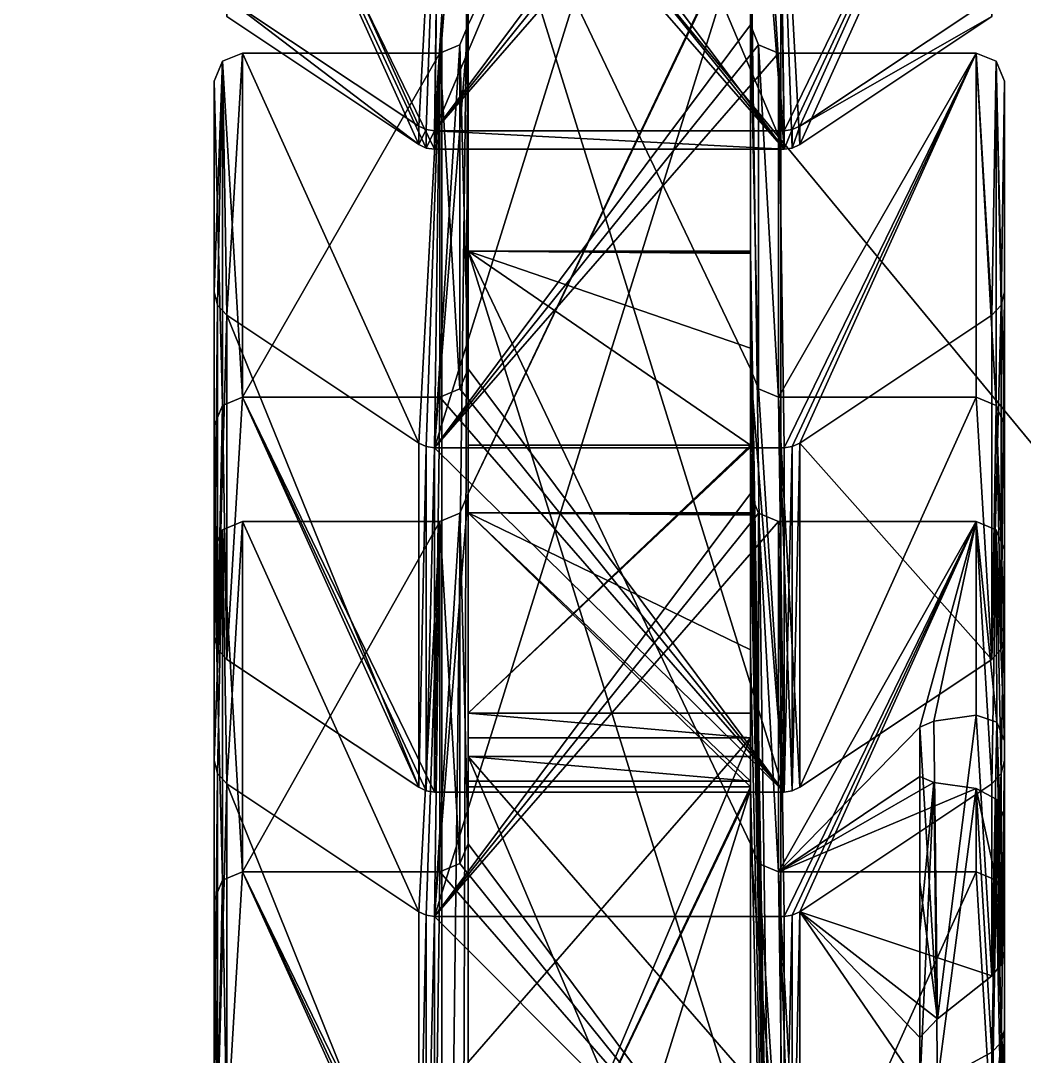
# Model space of a CAD drawing. Header units: millimetres. Extents: x -228 to 228, y -204 to 237.
# Drawn here: x 10.83 to 17.94, y 210.64 to 217.97 of the extents above; entities that cross this region are included whole.
import ezdxf

# ---------------------------------------------------------------- set-up
doc = ezdxf.new("R2010")
doc.units = ezdxf.units.MM
doc.header["$LTSCALE"] = 127.314815
for name, color, linetype in [('8041', 7, 'CONTINUOUS'), ('8063', 7, 'CONTINUOUS'), ('8064', 7, 'CONTINUOUS'), ('8065', 7, 'CONTINUOUS'), ('8066', 7, 'CONTINUOUS'), ('8067', 7, 'CONTINUOUS'), ('8068', 7, 'CONTINUOUS'), ('8069', 7, 'CONTINUOUS'), ('8070', 7, 'CONTINUOUS'), ('8071', 7, 'CONTINUOUS'), ('8072', 7, 'CONTINUOUS'), ('8073', 7, 'CONTINUOUS'), ('8074', 7, 'CONTINUOUS'), ('8075', 7, 'CONTINUOUS'), ('8076', 7, 'CONTINUOUS'), ('8077', 7, 'CONTINUOUS'), ('8078', 7, 'CONTINUOUS'), ('8079', 7, 'CONTINUOUS'), ('8080', 7, 'CONTINUOUS'), ('8081', 7, 'CONTINUOUS'), ('8082', 7, 'CONTINUOUS'), ('8087', 7, 'CONTINUOUS'), ('8094', 7, 'CONTINUOUS'), ('8095', 7, 'CONTINUOUS'), ('8096', 7, 'CONTINUOUS'), ('8097', 7, 'CONTINUOUS'), ('8099', 7, 'CONTINUOUS'), ('8106', 7, 'CONTINUOUS'), ('8107', 7, 'CONTINUOUS'), ('8124', 7, 'CONTINUOUS'), ('8125', 7, 'CONTINUOUS'), ('8126', 7, 'CONTINUOUS'), ('8127', 7, 'CONTINUOUS'), ('8128', 7, 'CONTINUOUS'), ('8129', 7, 'CONTINUOUS'), ('8130', 7, 'CONTINUOUS'), ('8133', 7, 'CONTINUOUS')]:
    doc.layers.add(name, color=color, linetype=linetype)

msp = doc.modelspace()

# ---------------------------------------------------------------- linework, layer by layer
at = {"layer": '8041', "color": 5, "linetype": 'Continuous'}
for points in [[(0, 234.7688, 262), (13.8135, 234.3004, 262), (0, 204.097, 964.5), (0, 234.7688, 262)], [(13.8135, 234.3004, 262), (13.8135, 203.6286, 964.5), (0, 204.097, 964.5), (13.8135, 234.3004, 262)], [(16.2159, 234.123, 262), (25.6981, 233.1431, 262), (16.2159, 203.4512, 964.5), (16.2159, 234.123, 262)], [(16.2159, 203.4512, 964.5), (25.6981, 233.1431, 262), (21.3685, 202.9743, 964.5), (16.2159, 203.4512, 964.5)]]:
    msp.add_3dface(points, dxfattribs=at)
at = {"layer": '8063', "color": 5, "linetype": 'Continuous'}
for points in [[(31.0339, 218.8743, 618.0253), (0, 236.7707, 262), (26.7688, 204.3516, 964.5), (31.0339, 218.8743, 618.0253)], [(26.7688, 204.3516, 964.5), (0, 236.7707, 262), (0, 206.0989, 964.5), (26.7688, 204.3516, 964.5)]]:
    msp.add_3dface(points, dxfattribs=at)
at = {"layer": '8064', "color": 5, "linetype": 'Continuous'}
for points in [[(14, 215.506, 587.8598), (14, 219.7027, 588.043), (14, 222.141, 532.1962), (14, 215.506, 587.8598)], [(14, 217.9443, 532.013), (14, 215.506, 587.8598), (14, 222.141, 532.1962), (14, 217.9443, 532.013)], [(14, 203.4289, 964.5), (14, 218.9839, 608.2308), (14, 210.4074, 800.9402), (14, 203.4289, 964.5)], [(14, 212.5448, 751.9868), (14, 210.4074, 800.9402), (14, 218.9839, 608.2308), (14, 212.5448, 751.9868)], [(14, 214.4858, 707.5292), (14, 212.5448, 751.9868), (14, 218.9839, 608.2308), (14, 214.4858, 707.5292)], [(14, 214.9656, 696.5396), (14, 214.4858, 707.5292), (14, 218.9839, 608.2308), (14, 214.9656, 696.5396)], [(14, 216.3396, 665.0696), (14, 214.9656, 696.5396), (14, 218.9839, 608.2308), (14, 216.3396, 665.0696)], [(14, 218.8216, 608.2238), (14, 216.3396, 665.0696), (14, 218.9839, 608.2308), (14, 218.8216, 608.2238)], [(14, 212.1429, 664.8864), (14, 216.3396, 665.0696), (14, 218.8216, 608.2238), (14, 212.1429, 664.8864)], [(14, 214.6249, 608.0405), (14, 212.1429, 664.8864), (14, 218.8216, 608.2238), (14, 214.6249, 608.0405)], [(14, 212.5869, 707.4462), (14, 214.4858, 707.5292), (14, 214.9656, 696.5396), (14, 212.5869, 707.4462)], [(14, 212.7614, 703.4501), (14, 212.5869, 707.4462), (14, 214.9656, 696.5396), (14, 212.7614, 703.4501)], [(14, 212.8923, 700.4529), (14, 212.7614, 703.4501), (14, 214.9656, 696.5396), (14, 212.8923, 700.4529)], [(14, 213.0667, 696.4567), (14, 212.8923, 700.4529), (14, 214.9656, 696.5396), (14, 213.0667, 696.4567)], [(14, 210.4636, 703.3497), (14, 212.7614, 703.4501), (14, 212.8923, 700.4529), (14, 210.4636, 703.3497)], [(14, 210.5944, 700.3526), (14, 210.4636, 703.3497), (14, 212.8923, 700.4529), (14, 210.5944, 700.3526)], [(14, 206.2107, 800.7569), (14, 210.4074, 800.9402), (14, 212.5448, 751.9868), (14, 206.2107, 800.7569)], [(14, 208.3481, 751.8036), (14, 206.2107, 800.7569), (14, 212.5448, 751.9868), (14, 208.3481, 751.8036)]]:
    msp.add_3dface(points, dxfattribs=at)
at = {"layer": '8065', "color": 5, "linetype": 'Continuous'}
for points in [[(16, 222.1265, 532.1956), (16, 219.6882, 588.0423), (16, 217.9443, 532.013), (16, 222.1265, 532.1956)], [(16, 219.6882, 588.0423), (16, 215.506, 587.8598), (16, 217.9443, 532.013), (16, 219.6882, 588.0423)], [(16, 216.3251, 665.069), (16, 214.6249, 608.0405), (16, 218.8071, 608.2231), (16, 216.3251, 665.069)], [(16, 212.1429, 664.8864), (16, 214.6249, 608.0405), (16, 216.3251, 665.069), (16, 212.1429, 664.8864)], [(16, 214.9511, 696.539), (16, 214.4713, 707.5285), (16, 213.0667, 696.4567), (16, 214.9511, 696.539)], [(16, 212.5869, 707.4462), (16, 212.7614, 703.4501), (16, 214.4713, 707.5285), (16, 212.5869, 707.4462)], [(16, 214.4713, 707.5285), (16, 212.7614, 703.4501), (16, 212.8923, 700.4529), (16, 214.4713, 707.5285)], [(16, 213.0667, 696.4567), (16, 214.4713, 707.5285), (16, 212.8923, 700.4529), (16, 213.0667, 696.4567)], [(16, 212.8923, 700.4529), (16, 212.7614, 703.4501), (16, 210.5944, 700.3526), (16, 212.8923, 700.4529)], [(16, 212.7614, 703.4501), (16, 210.4636, 703.3497), (16, 210.5944, 700.3526), (16, 212.7614, 703.4501)], [(16, 210.3929, 800.9395), (16, 208.3481, 751.8036), (16, 212.5302, 751.9862), (16, 210.3929, 800.9395)]]:
    msp.add_3dface(points, dxfattribs=at)
at = {"layer": '8066', "color": 5, "linetype": 'Continuous'}
for points in [[(12.4, 215.3062, 587.851), (13.8, 215.3062, 587.851), (13.8, 217.7445, 532.0042), (12.4, 215.3062, 587.851)], [(12.4, 217.7445, 532.0042), (12.4, 215.3062, 587.851), (13.8, 217.7445, 532.0042), (12.4, 217.7445, 532.0042)], [(13.8, 211.9431, 664.8776), (13.8, 214.4251, 608.0318), (12.4, 211.9431, 664.8776), (13.8, 211.9431, 664.8776)], [(12.4, 211.9431, 664.8776), (13.8, 214.4251, 608.0318), (12.4, 214.4251, 608.0318), (12.4, 211.9431, 664.8776)]]:
    msp.add_3dface(points, dxfattribs=at)
at = {"layer": '8067', "color": 5, "linetype": 'Continuous'}
for points in [[(12.2, 217.5447, 531.9955), (12.2, 216.0532, 531.9304), (12.2, 213.6148, 587.7772), (12.2, 217.5447, 531.9955)], [(12.2, 217.5447, 531.9955), (12.2, 213.6148, 587.7772), (12.2, 215.1064, 587.8423), (12.2, 217.5447, 531.9955)], [(12.2, 210.2518, 664.8038), (12.2, 211.7433, 664.8689), (12.2, 214.2253, 608.0231), (12.2, 210.2518, 664.8038)], [(12.2, 210.2518, 664.8038), (12.2, 214.2253, 608.0231), (12.2, 212.7337, 607.958), (12.2, 210.2518, 664.8038)]]:
    msp.add_3dface(points, dxfattribs=at)
at = {"layer": '8068', "color": 5, "linetype": 'Continuous'}
for points in [[(16.2394, 217.0627, 483.4283), (13.7606, 217.0627, 483.4283), (13.7606, 217.1936, 480.4311), (16.2394, 217.0627, 483.4283)], [(16.2394, 217.1936, 480.4311), (16.2394, 217.0627, 483.4283), (13.7606, 217.1936, 480.4311), (16.2394, 217.1936, 480.4311)], [(16.2394, 212.5088, 587.7289), (13.7606, 212.5088, 587.7289), (13.7606, 214.9472, 531.8821), (16.2394, 212.5088, 587.7289)], [(16.2394, 214.9472, 531.8821), (16.2394, 212.5088, 587.7289), (13.7606, 214.9472, 531.8821), (16.2394, 214.9472, 531.8821)], [(13.7606, 209.1458, 664.7555), (13.7606, 211.6277, 607.9097), (16.2394, 209.1458, 664.7555), (13.7606, 209.1458, 664.7555)], [(16.2394, 209.1458, 664.7555), (13.7606, 211.6277, 607.9097), (16.2394, 211.6277, 607.9097), (16.2394, 209.1458, 664.7555)]]:
    msp.add_3dface(points, dxfattribs=at)
at = {"layer": '8069', "color": 5, "linetype": 'Continuous'}
for points in [[(17.8, 216.0532, 531.9304), (17.8, 217.5447, 531.9955), (17.8, 215.1064, 587.8423), (17.8, 216.0532, 531.9304)], [(17.8, 216.0532, 531.9304), (17.8, 215.1064, 587.8423), (17.8, 213.6148, 587.7772), (17.8, 216.0532, 531.9304)], [(17.8, 212.7337, 607.958), (17.8, 214.2253, 608.0231), (17.8, 212.872, 639.0187), (17.8, 212.7337, 607.958)], [(17.8, 212.7337, 607.958), (17.8, 212.872, 639.0187), (17.8, 211.3804, 638.9536), (17.8, 212.7337, 607.958)], [(17.8, 212.3158, 651.7563), (17.8, 211.7433, 664.8689), (17.8, 210.8243, 651.6912), (17.8, 212.3158, 651.7563)], [(17.8, 211.7433, 664.8689), (17.8, 210.2518, 664.8038), (17.8, 210.8243, 651.6912), (17.8, 211.7433, 664.8689)]]:
    msp.add_3dface(points, dxfattribs=at)
at = {"layer": '8070', "color": 5, "linetype": 'Continuous'}
for points in [[(16.2, 215.3062, 587.851), (17.6, 215.3062, 587.851), (17.6, 217.7445, 532.0042), (16.2, 215.3062, 587.851)], [(16.2, 217.7445, 532.0042), (16.2, 215.3062, 587.851), (17.6, 217.7445, 532.0042), (16.2, 217.7445, 532.0042)], [(16.2, 211.9431, 664.8776), (17.2, 212.9682, 641.4), (17.6, 214.4251, 608.0318), (16.2, 211.9431, 664.8776)], [(16.2, 214.4251, 608.0318), (16.2, 211.9431, 664.8776), (17.6, 214.4251, 608.0318), (16.2, 214.4251, 608.0318)], [(17.6, 214.4251, 608.0318), (17.2, 212.9682, 641.4), (17.301, 213.0118, 640.401), (17.6, 214.4251, 608.0318)], [(17.6, 213.0537, 639.4423), (17.6, 214.4251, 608.0318), (17.301, 213.0118, 640.401), (17.6, 213.0537, 639.4423)], [(17.2, 212.6192, 649.3924), (17.2, 212.9682, 641.4), (16.2, 211.9431, 664.8776), (17.2, 212.6192, 649.3924)], [(17.301, 212.5756, 650.3914), (17.2, 212.6192, 649.3924), (16.2, 211.9431, 664.8776), (17.301, 212.5756, 650.3914)], [(17.6, 212.5338, 651.3501), (17.301, 212.5756, 650.3914), (16.2, 211.9431, 664.8776), (17.6, 212.5338, 651.3501)], [(17.6, 211.9431, 664.8776), (17.6, 212.5338, 651.3501), (16.2, 211.9431, 664.8776), (17.6, 211.9431, 664.8776)]]:
    msp.add_3dface(points, dxfattribs=at)
at = {"layer": '8071', "color": 5, "linetype": 'Continuous'}
for points in [[(13.6496, 217.2271, 480.4326), (13.6496, 217.0963, 483.4297), (12.2891, 218.1333, 480.4721), (13.6496, 217.2271, 480.4326)], [(12.2891, 218.1333, 480.4721), (13.6496, 217.0963, 483.4297), (12.2891, 218.0024, 483.4693), (12.2891, 218.1333, 480.4721)], [(13.6496, 214.9807, 531.8836), (13.6496, 212.5424, 587.7304), (12.2891, 215.8869, 531.9231), (13.6496, 214.9807, 531.8836)], [(12.2891, 215.8869, 531.9231), (13.6496, 212.5424, 587.7304), (12.2891, 213.4486, 587.7699), (12.2891, 215.8869, 531.9231)], [(12.2891, 212.5675, 607.9507), (13.6496, 211.6613, 607.9111), (13.6496, 209.1794, 664.757), (12.2891, 212.5675, 607.9507)], [(12.2891, 210.0855, 664.7965), (12.2891, 212.5675, 607.9507), (13.6496, 209.1794, 664.757), (12.2891, 210.0855, 664.7965)]]:
    msp.add_3dface(points, dxfattribs=at)
at = {"layer": '8072', "color": 5, "linetype": 'Continuous'}
for points in [[(17.7109, 218.1333, 480.4721), (17.7109, 218.0024, 483.4693), (16.3504, 217.2271, 480.4326), (17.7109, 218.1333, 480.4721)], [(16.3504, 217.2271, 480.4326), (17.7109, 218.0024, 483.4693), (16.3504, 217.0963, 483.4297), (16.3504, 217.2271, 480.4326)], [(17.7109, 215.8869, 531.9231), (17.7109, 213.4486, 587.7699), (16.3504, 214.9807, 531.8836), (17.7109, 215.8869, 531.9231)], [(16.3504, 214.9807, 531.8836), (17.7109, 213.4486, 587.7699), (16.3504, 212.5424, 587.7304), (16.3504, 214.9807, 531.8836)], [(17.7109, 212.5675, 607.9507), (17.7109, 211.2066, 639.1191), (16.3504, 211.6613, 607.9111), (17.7109, 212.5675, 607.9507)], [(17.3261, 210.9029, 640.1931), (17.2, 210.7703, 641.304), (16.3504, 211.6613, 607.9111), (17.3261, 210.9029, 640.1931)], [(16.3504, 211.6613, 607.9111), (17.2, 210.7703, 641.304), (17.2, 210.4213, 649.2964), (16.3504, 211.6613, 607.9111)], [(17.7109, 211.2066, 639.1191), (17.3261, 210.9029, 640.1931), (16.3504, 211.6613, 607.9111), (17.7109, 211.2066, 639.1191)], [(16.3504, 209.1794, 664.757), (16.3504, 211.6613, 607.9111), (17.2, 210.4213, 649.2964), (16.3504, 209.1794, 664.757)], [(17.7109, 210.6656, 651.5111), (17.7109, 210.0855, 664.7965), (17.3261, 210.4566, 650.4147), (17.7109, 210.6656, 651.5111)]]:
    msp.add_3dface(points, dxfattribs=at)
at = {"layer": '8073', "color": 5, "linetype": 'Continuous'}
for points in [[(13.8135, 203.6286, 964.5), (13.8135, 234.3004, 262), (14, 218.9839, 608.2308), (13.8135, 203.6286, 964.5)], [(13.9461, 203.5656, 964.5), (13.8135, 203.6286, 964.5), (14, 218.9839, 608.2308), (13.9461, 203.5656, 964.5)], [(14, 203.4289, 964.5), (13.9461, 203.5656, 964.5), (14, 218.9839, 608.2308), (14, 203.4289, 964.5)]]:
    msp.add_3dface(points, dxfattribs=at)
at = {"layer": '8074', "color": 5, "linetype": 'Continuous'}
for points in [[(16.2159, 234.123, 262), (16.2159, 203.4512, 964.5), (16.0005, 218.8216, 608.2238), (16.2159, 234.123, 262)], [(16, 216.3251, 665.069), (16, 218.8071, 608.2231), (16.0001, 218.8143, 608.2234), (16, 216.3251, 665.069)], [(16, 216.3251, 665.069), (16.0001, 218.8143, 608.2234), (16.0001, 216.3324, 665.0693), (16, 216.3251, 665.069)], [(16.0001, 218.8143, 608.2234), (16.0005, 218.8216, 608.2238), (16.0001, 216.3324, 665.0693), (16.0001, 218.8143, 608.2234)], [(16.0001, 216.3324, 665.0693), (16.0005, 218.8216, 608.2238), (16.0005, 216.3396, 665.0696), (16.0001, 216.3324, 665.0693)], [(16.0005, 216.3396, 665.0696), (16.0005, 218.8216, 608.2238), (16.2159, 203.4512, 964.5), (16.0005, 216.3396, 665.0696)], [(16.0005, 215.6526, 680.8046), (16.0005, 216.3396, 665.0696), (16.2159, 203.4512, 964.5), (16.0005, 215.6526, 680.8046)], [(16.0005, 214.9656, 696.5396), (16.0005, 215.6526, 680.8046), (16.2159, 203.4512, 964.5), (16.0005, 214.9656, 696.5396)], [(16.0001, 214.9584, 696.5393), (16.0005, 214.9656, 696.5396), (16.0001, 214.4786, 707.5288), (16.0001, 214.9584, 696.5393)], [(16.0001, 214.4786, 707.5288), (16.0005, 214.9656, 696.5396), (16.0005, 214.4858, 707.5292), (16.0001, 214.4786, 707.5288)], [(16.0005, 214.4858, 707.5292), (16.0005, 214.9656, 696.5396), (16.2159, 203.4512, 964.5), (16.0005, 214.4858, 707.5292)], [(16, 214.4713, 707.5285), (16, 214.9511, 696.539), (16.0001, 214.9584, 696.5393), (16, 214.4713, 707.5285)], [(16, 214.4713, 707.5285), (16.0001, 214.9584, 696.5393), (16.0001, 214.4786, 707.5288), (16, 214.4713, 707.5285)], [(16.0005, 213.5153, 729.758), (16.0005, 214.4858, 707.5292), (16.2159, 203.4512, 964.5), (16.0005, 213.5153, 729.758)], [(16.0005, 212.5448, 751.9868), (16.0005, 213.5153, 729.758), (16.2159, 203.4512, 964.5), (16.0005, 212.5448, 751.9868)], [(16.0001, 212.5375, 751.9865), (16.0005, 212.5448, 751.9868), (16.0001, 210.4002, 800.9398), (16.0001, 212.5375, 751.9865)], [(16.0001, 210.4002, 800.9398), (16.0005, 212.5448, 751.9868), (16.0005, 210.4074, 800.9402), (16.0001, 210.4002, 800.9398)], [(16.0005, 212.5448, 751.9868), (16.2159, 203.4512, 964.5), (16.0005, 210.4074, 800.9402), (16.0005, 212.5448, 751.9868)], [(16, 210.3929, 800.9395), (16, 212.5302, 751.9862), (16.0001, 212.5375, 751.9865), (16, 210.3929, 800.9395)], [(16, 210.3929, 800.9395), (16.0001, 212.5375, 751.9865), (16.0001, 210.4002, 800.9398), (16, 210.3929, 800.9395)]]:
    msp.add_3dface(points, dxfattribs=at)
at = {"layer": '8075', "color": 5, "linetype": 'Continuous'}
for points in [[(12.2586, 217.686, 532.0017), (12.2, 217.5447, 531.9955), (12.2586, 215.2477, 587.8485), (12.2586, 217.686, 532.0017)], [(12.4, 215.3062, 587.851), (12.4, 217.7445, 532.0042), (12.2586, 217.686, 532.0017), (12.4, 215.3062, 587.851)], [(12.4, 215.3062, 587.851), (12.2586, 217.686, 532.0017), (12.2586, 215.2477, 587.8485), (12.4, 215.3062, 587.851)], [(12.2, 217.5447, 531.9955), (12.2, 215.1064, 587.8423), (12.2586, 215.2477, 587.8485), (12.2, 217.5447, 531.9955)], [(12.4, 211.9431, 664.8776), (12.4, 214.4251, 608.0318), (12.2586, 214.3665, 608.0292), (12.4, 211.9431, 664.8776)], [(12.2586, 211.8846, 664.8751), (12.2586, 214.3665, 608.0292), (12.2, 214.2253, 608.0231), (12.2586, 211.8846, 664.8751)], [(12.2586, 211.8846, 664.8751), (12.4, 211.9431, 664.8776), (12.2586, 214.3665, 608.0292), (12.2586, 211.8846, 664.8751)], [(12.2, 211.7433, 664.8689), (12.2586, 211.8846, 664.8751), (12.2, 214.2253, 608.0231), (12.2, 211.7433, 664.8689)]]:
    msp.add_3dface(points, dxfattribs=at)
at = {"layer": '8076', "color": 5, "linetype": 'Continuous'}
for points in [[(17.6, 217.7445, 532.0042), (17.6, 215.3062, 587.851), (17.7414, 215.2477, 587.8485), (17.6, 217.7445, 532.0042)], [(17.7414, 217.686, 532.0017), (17.6, 217.7445, 532.0042), (17.7414, 215.2477, 587.8485), (17.7414, 217.686, 532.0017)], [(17.8, 217.5447, 531.9955), (17.7414, 217.686, 532.0017), (17.8, 215.1064, 587.8423), (17.8, 217.5447, 531.9955)], [(17.7414, 217.686, 532.0017), (17.7414, 215.2477, 587.8485), (17.8, 215.1064, 587.8423), (17.7414, 217.686, 532.0017)], [(17.6, 214.4251, 608.0318), (17.6, 213.0537, 639.4423), (17.7465, 213.0035, 639.1264), (17.6, 214.4251, 608.0318)], [(17.7414, 214.3665, 608.0292), (17.6, 214.4251, 608.0318), (17.7465, 213.0035, 639.1264), (17.7414, 214.3665, 608.0292)], [(17.8, 214.2253, 608.0231), (17.7414, 214.3665, 608.0292), (17.8, 212.872, 639.0187), (17.8, 214.2253, 608.0231)], [(17.8, 212.872, 639.0187), (17.7414, 214.3665, 608.0292), (17.7465, 213.0035, 639.1264), (17.8, 212.872, 639.0187)], [(17.6, 212.5338, 651.3501), (17.6, 211.9431, 664.8776), (17.7414, 211.8846, 664.8751), (17.6, 212.5338, 651.3501)], [(17.6, 212.5338, 651.3501), (17.7414, 211.8846, 664.8751), (17.7465, 212.4563, 651.6604), (17.6, 212.5338, 651.3501)], [(17.7414, 211.8846, 664.8751), (17.8, 211.7433, 664.8689), (17.7465, 212.4563, 651.6604), (17.7414, 211.8846, 664.8751)], [(17.8, 211.7433, 664.8689), (17.8, 212.3158, 651.7563), (17.7465, 212.4563, 651.6604), (17.8, 211.7433, 664.8689)]]:
    msp.add_3dface(points, dxfattribs=at)
at = {"layer": '8077', "color": 5, "linetype": 'Continuous'}
for points in [[(17.7763, 215.9589, 531.9263), (17.8, 216.0532, 531.9304), (17.7763, 213.5205, 587.7731), (17.7763, 215.9589, 531.9263)], [(17.8, 216.0532, 531.9304), (17.8, 213.6148, 587.7772), (17.7763, 213.5205, 587.7731), (17.8, 216.0532, 531.9304)], [(17.7109, 213.4486, 587.7699), (17.7109, 215.8869, 531.9231), (17.7763, 215.9589, 531.9263), (17.7109, 213.4486, 587.7699)], [(17.7109, 213.4486, 587.7699), (17.7763, 215.9589, 531.9263), (17.7763, 213.5205, 587.7731), (17.7109, 213.4486, 587.7699)], [(17.7763, 212.6394, 607.9538), (17.8, 212.7337, 607.958), (17.7776, 211.2866, 638.9916), (17.7763, 212.6394, 607.9538)], [(17.8, 212.7337, 607.958), (17.8, 211.3804, 638.9536), (17.7776, 211.2866, 638.9916), (17.8, 212.7337, 607.958)], [(17.7109, 211.2066, 639.1191), (17.7109, 212.5675, 607.9507), (17.7763, 212.6394, 607.9538), (17.7109, 211.2066, 639.1191)], [(17.7109, 211.2066, 639.1191), (17.7763, 212.6394, 607.9538), (17.7776, 211.2866, 638.9916), (17.7109, 211.2066, 639.1191)], [(17.8, 210.2518, 664.8038), (17.7763, 210.1575, 664.7997), (17.8, 210.8243, 651.6912), (17.8, 210.2518, 664.8038)], [(17.7763, 210.1575, 664.7997), (17.7778, 210.7346, 651.6456), (17.8, 210.8243, 651.6912), (17.7763, 210.1575, 664.7997)], [(17.7109, 210.0855, 664.7965), (17.7109, 210.6656, 651.5111), (17.7778, 210.7346, 651.6456), (17.7109, 210.0855, 664.7965)], [(17.7763, 210.1575, 664.7997), (17.7109, 210.0855, 664.7965), (17.7778, 210.7346, 651.6456), (17.7763, 210.1575, 664.7997)]]:
    msp.add_3dface(points, dxfattribs=at)
at = {"layer": '8078', "color": 5, "linetype": 'Continuous'}
for points in [[(12.2, 216.0532, 531.9304), (12.2237, 215.9589, 531.9263), (12.2, 213.6148, 587.7772), (12.2, 216.0532, 531.9304)], [(12.2237, 215.9589, 531.9263), (12.2237, 213.5205, 587.7731), (12.2, 213.6148, 587.7772), (12.2237, 215.9589, 531.9263)], [(12.2237, 215.9589, 531.9263), (12.2891, 215.8869, 531.9231), (12.2237, 213.5205, 587.7731), (12.2237, 215.9589, 531.9263)], [(12.2891, 215.8869, 531.9231), (12.2891, 213.4486, 587.7699), (12.2237, 213.5205, 587.7731), (12.2891, 215.8869, 531.9231)], [(12.2, 210.2518, 664.8038), (12.2, 212.7337, 607.958), (12.2237, 212.6394, 607.9538), (12.2, 210.2518, 664.8038)], [(12.2237, 210.1575, 664.7997), (12.2, 210.2518, 664.8038), (12.2237, 212.6394, 607.9538), (12.2237, 210.1575, 664.7997)], [(12.2891, 212.5675, 607.9507), (12.2237, 210.1575, 664.7997), (12.2237, 212.6394, 607.9538), (12.2891, 212.5675, 607.9507)], [(12.2891, 212.5675, 607.9507), (12.2891, 210.0855, 664.7965), (12.2237, 210.1575, 664.7997), (12.2891, 212.5675, 607.9507)]]:
    msp.add_3dface(points, dxfattribs=at)
at = {"layer": '8079', "color": 5, "linetype": 'Continuous'}
for points in [[(13.6496, 217.0963, 483.4297), (13.6496, 217.2271, 480.4326), (13.7026, 217.2021, 480.4315), (13.6496, 217.0963, 483.4297)], [(13.6496, 217.0963, 483.4297), (13.7026, 217.2021, 480.4315), (13.7026, 217.0713, 483.4286), (13.6496, 217.0963, 483.4297)], [(13.7026, 217.2021, 480.4315), (13.7606, 217.1936, 480.4311), (13.7026, 217.0713, 483.4286), (13.7026, 217.2021, 480.4315)], [(13.7606, 217.1936, 480.4311), (13.7606, 217.0627, 483.4283), (13.7026, 217.0713, 483.4286), (13.7606, 217.1936, 480.4311)], [(13.6496, 212.5424, 587.7304), (13.6496, 214.9807, 531.8836), (13.7026, 214.9557, 531.8825), (13.6496, 212.5424, 587.7304)], [(13.6496, 212.5424, 587.7304), (13.7026, 214.9557, 531.8825), (13.7026, 212.5174, 587.7293), (13.6496, 212.5424, 587.7304)], [(13.7026, 214.9557, 531.8825), (13.7606, 214.9472, 531.8821), (13.7026, 212.5174, 587.7293), (13.7026, 214.9557, 531.8825)], [(13.7606, 214.9472, 531.8821), (13.7606, 212.5088, 587.7289), (13.7026, 212.5174, 587.7293), (13.7606, 214.9472, 531.8821)], [(13.6496, 209.1794, 664.757), (13.6496, 211.6613, 607.9111), (13.7026, 211.6363, 607.91), (13.6496, 209.1794, 664.757)], [(13.6496, 209.1794, 664.757), (13.7026, 211.6363, 607.91), (13.7026, 209.1544, 664.7559), (13.6496, 209.1794, 664.757)], [(13.7026, 211.6363, 607.91), (13.7606, 211.6277, 607.9097), (13.7026, 209.1544, 664.7559), (13.7026, 211.6363, 607.91)], [(13.7606, 211.6277, 607.9097), (13.7606, 209.1458, 664.7555), (13.7026, 209.1544, 664.7559), (13.7606, 211.6277, 607.9097)]]:
    msp.add_3dface(points, dxfattribs=at)
at = {"layer": '8080', "color": 5, "linetype": 'Continuous'}
for points in [[(16.2394, 217.0627, 483.4283), (16.2394, 217.1936, 480.4311), (16.2974, 217.2021, 480.4315), (16.2394, 217.0627, 483.4283)], [(16.2974, 217.0713, 483.4286), (16.2394, 217.0627, 483.4283), (16.2974, 217.2021, 480.4315), (16.2974, 217.0713, 483.4286)], [(16.3504, 217.2271, 480.4326), (16.3504, 217.0963, 483.4297), (16.2974, 217.0713, 483.4286), (16.3504, 217.2271, 480.4326)], [(16.3504, 217.2271, 480.4326), (16.2974, 217.0713, 483.4286), (16.2974, 217.2021, 480.4315), (16.3504, 217.2271, 480.4326)], [(16.3504, 214.9807, 531.8836), (16.3504, 212.5424, 587.7304), (16.2974, 212.5174, 587.7293), (16.3504, 214.9807, 531.8836)], [(16.3504, 214.9807, 531.8836), (16.2974, 212.5174, 587.7293), (16.2974, 214.9557, 531.8825), (16.3504, 214.9807, 531.8836)], [(16.2394, 212.5088, 587.7289), (16.2394, 214.9472, 531.8821), (16.2974, 214.9557, 531.8825), (16.2394, 212.5088, 587.7289)], [(16.2974, 212.5174, 587.7293), (16.2394, 212.5088, 587.7289), (16.2974, 214.9557, 531.8825), (16.2974, 212.5174, 587.7293)], [(16.2394, 209.1458, 664.7555), (16.2394, 211.6277, 607.9097), (16.2974, 211.6363, 607.91), (16.2394, 209.1458, 664.7555)], [(16.2974, 209.1544, 664.7559), (16.2394, 209.1458, 664.7555), (16.2974, 211.6363, 607.91), (16.2974, 209.1544, 664.7559)], [(16.3504, 211.6613, 607.9111), (16.3504, 209.1794, 664.757), (16.2974, 209.1544, 664.7559), (16.3504, 211.6613, 607.9111)], [(16.3504, 211.6613, 607.9111), (16.2974, 209.1544, 664.7559), (16.2974, 211.6363, 607.91), (16.3504, 211.6613, 607.9111)]]:
    msp.add_3dface(points, dxfattribs=at)
at = {"layer": '8081', "color": 5, "linetype": 'Continuous'}
for points in [[(16, 217.9443, 532.013), (16, 215.506, 587.8598), (16.0586, 215.3647, 587.8536), (16, 217.9443, 532.013)], [(16.0586, 217.803, 532.0068), (16, 217.9443, 532.013), (16.0586, 215.3647, 587.8536), (16.0586, 217.803, 532.0068)], [(16.2, 215.3062, 587.851), (16.2, 217.7445, 532.0042), (16.0586, 217.803, 532.0068), (16.2, 215.3062, 587.851)], [(16.2, 215.3062, 587.851), (16.0586, 217.803, 532.0068), (16.0586, 215.3647, 587.8536), (16.2, 215.3062, 587.851)], [(16, 214.6249, 608.0405), (16, 212.1429, 664.8864), (16.0586, 212.0017, 664.8802), (16, 214.6249, 608.0405)], [(16.0586, 214.4836, 608.0344), (16, 214.6249, 608.0405), (16.0586, 212.0017, 664.8802), (16.0586, 214.4836, 608.0344)], [(16.2, 211.9431, 664.8776), (16.2, 214.4251, 608.0318), (16.0586, 214.4836, 608.0344), (16.2, 211.9431, 664.8776)], [(16.2, 211.9431, 664.8776), (16.0586, 214.4836, 608.0344), (16.0586, 212.0017, 664.8802), (16.2, 211.9431, 664.8776)]]:
    msp.add_3dface(points, dxfattribs=at)
at = {"layer": '8082', "color": 5, "linetype": 'Continuous'}
for points in [[(14, 215.506, 587.8598), (14, 217.9443, 532.013), (13.9414, 217.803, 532.0068), (14, 215.506, 587.8598)], [(13.9414, 217.803, 532.0068), (13.8, 217.7445, 532.0042), (13.9414, 215.3647, 587.8536), (13.9414, 217.803, 532.0068)], [(14, 215.506, 587.8598), (13.9414, 217.803, 532.0068), (13.9414, 215.3647, 587.8536), (14, 215.506, 587.8598)], [(13.8, 217.7445, 532.0042), (13.8, 215.3062, 587.851), (13.9414, 215.3647, 587.8536), (13.8, 217.7445, 532.0042)], [(14, 212.1429, 664.8864), (14, 214.6249, 608.0405), (13.9414, 214.4836, 608.0344), (14, 212.1429, 664.8864)], [(13.9414, 214.4836, 608.0344), (13.8, 214.4251, 608.0318), (13.9414, 212.0017, 664.8802), (13.9414, 214.4836, 608.0344)], [(14, 212.1429, 664.8864), (13.9414, 214.4836, 608.0344), (13.9414, 212.0017, 664.8802), (14, 212.1429, 664.8864)], [(13.8, 214.4251, 608.0318), (13.8, 211.9431, 664.8776), (13.9414, 212.0017, 664.8802), (13.8, 214.4251, 608.0318)]]:
    msp.add_3dface(points, dxfattribs=at)
at = {"layer": '8087', "color": 5, "linetype": 'Continuous'}
for points in [[(14, 214.9656, 696.5396), (14, 216.3396, 665.0696), (16.0005, 214.9656, 696.5396), (14, 214.9656, 696.5396)], [(14, 216.3396, 665.0696), (16.0005, 216.3396, 665.0696), (16.0005, 215.6526, 680.8046), (14, 216.3396, 665.0696)], [(14, 216.3396, 665.0696), (16.0005, 215.6526, 680.8046), (16.0005, 214.9656, 696.5396), (14, 216.3396, 665.0696)], [(14, 212.5448, 751.9868), (14, 214.4858, 707.5292), (16.0005, 212.5448, 751.9868), (14, 212.5448, 751.9868)], [(14, 214.4858, 707.5292), (16.0005, 214.4858, 707.5292), (16.0005, 213.5153, 729.758), (14, 214.4858, 707.5292)], [(14, 214.4858, 707.5292), (16.0005, 213.5153, 729.758), (16.0005, 212.5448, 751.9868), (14, 214.4858, 707.5292)]]:
    msp.add_3dface(points, dxfattribs=at)
at = {"layer": '8094', "color": 5, "linetype": 'Continuous'}
for points in [[(14, 214.4858, 707.5292), (14, 212.5869, 707.4462), (16, 212.5869, 707.4462), (14, 214.4858, 707.5292)], [(14, 214.4858, 707.5292), (16, 212.5869, 707.4462), (16, 214.4713, 707.5285), (14, 214.4858, 707.5292)], [(14, 214.4858, 707.5292), (16, 214.4713, 707.5285), (16.0001, 214.4786, 707.5288), (14, 214.4858, 707.5292)], [(14, 214.4858, 707.5292), (16.0001, 214.4786, 707.5288), (16.0005, 214.4858, 707.5292), (14, 214.4858, 707.5292)]]:
    msp.add_3dface(points, dxfattribs=at)
at = {"layer": '8095', "color": 5, "linetype": 'Continuous'}
for points in [[(14, 208.3481, 751.8036), (14, 212.5448, 751.9868), (16.0005, 212.5448, 751.9868), (14, 208.3481, 751.8036)], [(14, 208.3481, 751.8036), (16.0005, 212.5448, 751.9868), (16.0001, 212.5375, 751.9865), (14, 208.3481, 751.8036)], [(14, 208.3481, 751.8036), (16, 212.5302, 751.9862), (13.7606, 205.3509, 751.6727), (14, 208.3481, 751.8036)], [(16, 212.5302, 751.9862), (16, 208.3481, 751.8036), (13.7606, 205.3509, 751.6727), (16, 212.5302, 751.9862)], [(16, 212.5302, 751.9862), (14, 208.3481, 751.8036), (16.0001, 212.5375, 751.9865), (16, 212.5302, 751.9862)]]:
    msp.add_3dface(points, dxfattribs=at)
at = {"layer": '8096', "color": 5, "linetype": 'Continuous'}
for points in [[(14, 216.3396, 665.0696), (14, 212.1429, 664.8864), (16.2394, 209.1458, 664.7555), (14, 216.3396, 665.0696)], [(14, 216.3396, 665.0696), (16, 212.1429, 664.8864), (16, 216.3251, 665.069), (14, 216.3396, 665.0696)], [(16, 212.1429, 664.8864), (14, 216.3396, 665.0696), (16.2394, 209.1458, 664.7555), (16, 212.1429, 664.8864)], [(14, 216.3396, 665.0696), (16, 216.3251, 665.069), (16.0001, 216.3324, 665.0693), (14, 216.3396, 665.0696)], [(14, 216.3396, 665.0696), (16.0001, 216.3324, 665.0693), (16.0005, 216.3396, 665.0696), (14, 216.3396, 665.0696)], [(16.2394, 209.1458, 664.7555), (14, 212.1429, 664.8864), (13.9414, 212.0017, 664.8802), (16.2394, 209.1458, 664.7555)], [(16, 212.1429, 664.8864), (16.2394, 209.1458, 664.7555), (16.0586, 212.0017, 664.8802), (16, 212.1429, 664.8864)], [(13.8, 211.9431, 664.8776), (16.2394, 209.1458, 664.7555), (13.9414, 212.0017, 664.8802), (13.8, 211.9431, 664.8776)], [(16.2394, 209.1458, 664.7555), (16.2, 211.9431, 664.8776), (16.0586, 212.0017, 664.8802), (16.2394, 209.1458, 664.7555)], [(12.2, 211.7433, 664.8689), (12.2237, 210.1575, 664.7997), (12.2586, 211.8846, 664.8751), (12.2, 211.7433, 664.8689)], [(12.2237, 210.1575, 664.7997), (12.2891, 210.0855, 664.7965), (12.2586, 211.8846, 664.8751), (12.2237, 210.1575, 664.7997)], [(12.2891, 210.0855, 664.7965), (12.4, 211.9431, 664.8776), (12.2586, 211.8846, 664.8751), (12.2891, 210.0855, 664.7965)], [(12.4, 211.9431, 664.8776), (12.2891, 210.0855, 664.7965), (13.6496, 209.1794, 664.757), (12.4, 211.9431, 664.8776)], [(13.8, 211.9431, 664.8776), (12.4, 211.9431, 664.8776), (13.7606, 209.1458, 664.7555), (13.8, 211.9431, 664.8776)], [(13.7606, 209.1458, 664.7555), (12.4, 211.9431, 664.8776), (13.7026, 209.1544, 664.7559), (13.7606, 209.1458, 664.7555)], [(12.4, 211.9431, 664.8776), (13.6496, 209.1794, 664.757), (13.7026, 209.1544, 664.7559), (12.4, 211.9431, 664.8776)], [(13.8, 211.9431, 664.8776), (13.7606, 209.1458, 664.7555), (16.2394, 209.1458, 664.7555), (13.8, 211.9431, 664.8776)], [(16.2, 211.9431, 664.8776), (16.2394, 209.1458, 664.7555), (16.2974, 209.1544, 664.7559), (16.2, 211.9431, 664.8776)], [(17.6, 211.9431, 664.8776), (16.2, 211.9431, 664.8776), (16.3504, 209.1794, 664.757), (17.6, 211.9431, 664.8776)], [(16.3504, 209.1794, 664.757), (16.2, 211.9431, 664.8776), (16.2974, 209.1544, 664.7559), (16.3504, 209.1794, 664.757)], [(17.6, 211.9431, 664.8776), (16.3504, 209.1794, 664.757), (17.7109, 210.0855, 664.7965), (17.6, 211.9431, 664.8776)], [(17.6, 211.9431, 664.8776), (17.7109, 210.0855, 664.7965), (17.7414, 211.8846, 664.8751), (17.6, 211.9431, 664.8776)], [(17.7414, 211.8846, 664.8751), (17.7109, 210.0855, 664.7965), (17.7763, 210.1575, 664.7997), (17.7414, 211.8846, 664.8751)], [(17.8, 211.7433, 664.8689), (17.7414, 211.8846, 664.8751), (17.8, 210.2518, 664.8038), (17.8, 211.7433, 664.8689)], [(17.8, 210.2518, 664.8038), (17.7414, 211.8846, 664.8751), (17.7763, 210.1575, 664.7997), (17.8, 210.2518, 664.8038)], [(12.2, 210.2518, 664.8038), (12.2237, 210.1575, 664.7997), (12.2, 211.7433, 664.8689), (12.2, 210.2518, 664.8038)]]:
    msp.add_3dface(points, dxfattribs=at)
at = {"layer": '8097', "color": 5, "linetype": 'Continuous'}
for points in [[(14, 213.0667, 696.4567), (14, 214.9656, 696.5396), (16.0005, 214.9656, 696.5396), (14, 213.0667, 696.4567)], [(14, 213.0667, 696.4567), (16.0005, 214.9656, 696.5396), (16.0001, 214.9584, 696.5393), (14, 213.0667, 696.4567)], [(16, 214.9511, 696.539), (14, 213.0667, 696.4567), (16.0001, 214.9584, 696.5393), (16, 214.9511, 696.539)], [(14, 213.0667, 696.4567), (16, 214.9511, 696.539), (16, 213.0667, 696.4567), (14, 213.0667, 696.4567)]]:
    msp.add_3dface(points, dxfattribs=at)
at = {"layer": '8099', "color": 5, "linetype": 'Continuous'}
for points in [[(14, 217.9443, 532.013), (16, 222.1265, 532.1956), (13.7606, 214.9472, 531.8821), (14, 217.9443, 532.013)], [(16, 222.1265, 532.1956), (16, 217.9443, 532.013), (13.7606, 214.9472, 531.8821), (16, 222.1265, 532.1956)], [(14, 217.9443, 532.013), (14, 222.141, 532.1962), (16.0005, 222.141, 532.1962), (14, 217.9443, 532.013)], [(14, 217.9443, 532.013), (16.0005, 222.141, 532.1962), (16.0001, 222.1338, 532.1959), (14, 217.9443, 532.013)], [(16, 222.1265, 532.1956), (14, 217.9443, 532.013), (16.0001, 222.1338, 532.1959), (16, 222.1265, 532.1956)], [(14, 217.9443, 532.013), (13.7606, 214.9472, 531.8821), (13.9414, 217.803, 532.0068), (14, 217.9443, 532.013)], [(13.7606, 214.9472, 531.8821), (16, 217.9443, 532.013), (16.0586, 217.803, 532.0068), (13.7606, 214.9472, 531.8821)], [(13.7606, 214.9472, 531.8821), (13.8, 217.7445, 532.0042), (13.9414, 217.803, 532.0068), (13.7606, 214.9472, 531.8821)], [(16.2, 217.7445, 532.0042), (13.7606, 214.9472, 531.8821), (16.0586, 217.803, 532.0068), (16.2, 217.7445, 532.0042)], [(12.2, 217.5447, 531.9955), (12.2586, 217.686, 532.0017), (12.2, 216.0532, 531.9304), (12.2, 217.5447, 531.9955)], [(12.2, 216.0532, 531.9304), (12.2586, 217.686, 532.0017), (12.2237, 215.9589, 531.9263), (12.2, 216.0532, 531.9304)], [(12.2586, 217.686, 532.0017), (12.2891, 215.8869, 531.9231), (12.2237, 215.9589, 531.9263), (12.2586, 217.686, 532.0017)], [(12.4, 217.7445, 532.0042), (12.2891, 215.8869, 531.9231), (12.2586, 217.686, 532.0017), (12.4, 217.7445, 532.0042)], [(12.4, 217.7445, 532.0042), (13.6496, 214.9807, 531.8836), (12.2891, 215.8869, 531.9231), (12.4, 217.7445, 532.0042)], [(12.4, 217.7445, 532.0042), (13.8, 217.7445, 532.0042), (13.6496, 214.9807, 531.8836), (12.4, 217.7445, 532.0042)], [(13.6496, 214.9807, 531.8836), (13.8, 217.7445, 532.0042), (13.7026, 214.9557, 531.8825), (13.6496, 214.9807, 531.8836)], [(13.8, 217.7445, 532.0042), (13.7606, 214.9472, 531.8821), (13.7026, 214.9557, 531.8825), (13.8, 217.7445, 532.0042)], [(16.2394, 214.9472, 531.8821), (13.7606, 214.9472, 531.8821), (16.2, 217.7445, 532.0042), (16.2394, 214.9472, 531.8821)], [(16.2394, 214.9472, 531.8821), (16.2, 217.7445, 532.0042), (17.6, 217.7445, 532.0042), (16.2394, 214.9472, 531.8821)], [(16.2394, 214.9472, 531.8821), (17.6, 217.7445, 532.0042), (16.2974, 214.9557, 531.8825), (16.2394, 214.9472, 531.8821)], [(17.6, 217.7445, 532.0042), (16.3504, 214.9807, 531.8836), (16.2974, 214.9557, 531.8825), (17.6, 217.7445, 532.0042)], [(17.6, 217.7445, 532.0042), (17.7109, 215.8869, 531.9231), (16.3504, 214.9807, 531.8836), (17.6, 217.7445, 532.0042)], [(17.7109, 215.8869, 531.9231), (17.6, 217.7445, 532.0042), (17.7414, 217.686, 532.0017), (17.7109, 215.8869, 531.9231)], [(17.7763, 215.9589, 531.9263), (17.7109, 215.8869, 531.9231), (17.7414, 217.686, 532.0017), (17.7763, 215.9589, 531.9263)], [(17.8, 217.5447, 531.9955), (17.7763, 215.9589, 531.9263), (17.7414, 217.686, 532.0017), (17.8, 217.5447, 531.9955)], [(17.8, 216.0532, 531.9304), (17.7763, 215.9589, 531.9263), (17.8, 217.5447, 531.9955), (17.8, 216.0532, 531.9304)]]:
    msp.add_3dface(points, dxfattribs=at)
at = {"layer": '8106', "color": 5, "linetype": 'Continuous'}
for points in [[(14, 219.7027, 588.043), (14, 215.506, 587.8598), (16.2394, 212.5088, 587.7289), (14, 219.7027, 588.043)], [(14, 219.7027, 588.043), (16, 215.506, 587.8598), (16, 219.6882, 588.0423), (14, 219.7027, 588.043)], [(16, 215.506, 587.8598), (14, 219.7027, 588.043), (16.2394, 212.5088, 587.7289), (16, 215.506, 587.8598)], [(16.2394, 212.5088, 587.7289), (14, 215.506, 587.8598), (13.9414, 215.3647, 587.8536), (16.2394, 212.5088, 587.7289)], [(16, 215.506, 587.8598), (16.2394, 212.5088, 587.7289), (16.0586, 215.3647, 587.8536), (16, 215.506, 587.8598)], [(13.8, 215.3062, 587.851), (16.2394, 212.5088, 587.7289), (13.9414, 215.3647, 587.8536), (13.8, 215.3062, 587.851)], [(16.2394, 212.5088, 587.7289), (16.2, 215.3062, 587.851), (16.0586, 215.3647, 587.8536), (16.2394, 212.5088, 587.7289)], [(12.2891, 213.4486, 587.7699), (12.4, 215.3062, 587.851), (12.2586, 215.2477, 587.8485), (12.2891, 213.4486, 587.7699)], [(13.6496, 212.5424, 587.7304), (12.4, 215.3062, 587.851), (12.2891, 213.4486, 587.7699), (13.6496, 212.5424, 587.7304)], [(13.8, 215.3062, 587.851), (12.4, 215.3062, 587.851), (13.7606, 212.5088, 587.7289), (13.8, 215.3062, 587.851)], [(13.7606, 212.5088, 587.7289), (12.4, 215.3062, 587.851), (13.7026, 212.5174, 587.7293), (13.7606, 212.5088, 587.7289)], [(12.4, 215.3062, 587.851), (13.6496, 212.5424, 587.7304), (13.7026, 212.5174, 587.7293), (12.4, 215.3062, 587.851)], [(13.8, 215.3062, 587.851), (13.7606, 212.5088, 587.7289), (16.2394, 212.5088, 587.7289), (13.8, 215.3062, 587.851)], [(16.2, 215.3062, 587.851), (16.2394, 212.5088, 587.7289), (16.2974, 212.5174, 587.7293), (16.2, 215.3062, 587.851)], [(17.6, 215.3062, 587.851), (16.2, 215.3062, 587.851), (16.3504, 212.5424, 587.7304), (17.6, 215.3062, 587.851)], [(16.3504, 212.5424, 587.7304), (16.2, 215.3062, 587.851), (16.2974, 212.5174, 587.7293), (16.3504, 212.5424, 587.7304)], [(17.7109, 213.4486, 587.7699), (17.6, 215.3062, 587.851), (16.3504, 212.5424, 587.7304), (17.7109, 213.4486, 587.7699)], [(17.6, 215.3062, 587.851), (17.7109, 213.4486, 587.7699), (17.7414, 215.2477, 587.8485), (17.6, 215.3062, 587.851)], [(12.2, 215.1064, 587.8423), (12.2237, 213.5205, 587.7731), (12.2586, 215.2477, 587.8485), (12.2, 215.1064, 587.8423)], [(12.2237, 213.5205, 587.7731), (12.2891, 213.4486, 587.7699), (12.2586, 215.2477, 587.8485), (12.2237, 213.5205, 587.7731)], [(17.7414, 215.2477, 587.8485), (17.7109, 213.4486, 587.7699), (17.7763, 213.5205, 587.7731), (17.7414, 215.2477, 587.8485)], [(17.8, 215.1064, 587.8423), (17.7414, 215.2477, 587.8485), (17.8, 213.6148, 587.7772), (17.8, 215.1064, 587.8423)], [(17.8, 213.6148, 587.7772), (17.7414, 215.2477, 587.8485), (17.7763, 213.5205, 587.7731), (17.8, 213.6148, 587.7772)], [(12.2, 213.6148, 587.7772), (12.2237, 213.5205, 587.7731), (12.2, 215.1064, 587.8423), (12.2, 213.6148, 587.7772)]]:
    msp.add_3dface(points, dxfattribs=at)
at = {"layer": '8107', "color": 5, "linetype": 'Continuous'}
for points in [[(14, 214.6249, 608.0405), (16, 218.8071, 608.2231), (13.7606, 211.6277, 607.9097), (14, 214.6249, 608.0405)], [(16, 218.8071, 608.2231), (16, 214.6249, 608.0405), (13.7606, 211.6277, 607.9097), (16, 218.8071, 608.2231)], [(14, 214.6249, 608.0405), (14, 218.8216, 608.2238), (16.0005, 218.8216, 608.2238), (14, 214.6249, 608.0405)], [(14, 214.6249, 608.0405), (16.0005, 218.8216, 608.2238), (16.0001, 218.8143, 608.2234), (14, 214.6249, 608.0405)], [(16, 218.8071, 608.2231), (14, 214.6249, 608.0405), (16.0001, 218.8143, 608.2234), (16, 218.8071, 608.2231)], [(14, 214.6249, 608.0405), (13.7606, 211.6277, 607.9097), (13.9414, 214.4836, 608.0344), (14, 214.6249, 608.0405)], [(13.7606, 211.6277, 607.9097), (16, 214.6249, 608.0405), (16.0586, 214.4836, 608.0344), (13.7606, 211.6277, 607.9097)], [(13.7606, 211.6277, 607.9097), (13.8, 214.4251, 608.0318), (13.9414, 214.4836, 608.0344), (13.7606, 211.6277, 607.9097)], [(16.2, 214.4251, 608.0318), (13.7606, 211.6277, 607.9097), (16.0586, 214.4836, 608.0344), (16.2, 214.4251, 608.0318)], [(12.4, 214.4251, 608.0318), (12.2891, 212.5675, 607.9507), (12.2586, 214.3665, 608.0292), (12.4, 214.4251, 608.0318)], [(12.4, 214.4251, 608.0318), (13.6496, 211.6613, 607.9111), (12.2891, 212.5675, 607.9507), (12.4, 214.4251, 608.0318)], [(12.4, 214.4251, 608.0318), (13.8, 214.4251, 608.0318), (13.6496, 211.6613, 607.9111), (12.4, 214.4251, 608.0318)], [(13.6496, 211.6613, 607.9111), (13.8, 214.4251, 608.0318), (13.7026, 211.6363, 607.91), (13.6496, 211.6613, 607.9111)], [(13.8, 214.4251, 608.0318), (13.7606, 211.6277, 607.9097), (13.7026, 211.6363, 607.91), (13.8, 214.4251, 608.0318)], [(16.2394, 211.6277, 607.9097), (13.7606, 211.6277, 607.9097), (16.2, 214.4251, 608.0318), (16.2394, 211.6277, 607.9097)], [(16.2394, 211.6277, 607.9097), (16.2, 214.4251, 608.0318), (17.6, 214.4251, 608.0318), (16.2394, 211.6277, 607.9097)], [(16.2394, 211.6277, 607.9097), (17.6, 214.4251, 608.0318), (16.2974, 211.6363, 607.91), (16.2394, 211.6277, 607.9097)], [(17.6, 214.4251, 608.0318), (16.3504, 211.6613, 607.9111), (16.2974, 211.6363, 607.91), (17.6, 214.4251, 608.0318)], [(17.6, 214.4251, 608.0318), (17.7109, 212.5675, 607.9507), (16.3504, 211.6613, 607.9111), (17.6, 214.4251, 608.0318)], [(17.7109, 212.5675, 607.9507), (17.6, 214.4251, 608.0318), (17.7414, 214.3665, 608.0292), (17.7109, 212.5675, 607.9507)], [(12.2, 214.2253, 608.0231), (12.2586, 214.3665, 608.0292), (12.2, 212.7337, 607.958), (12.2, 214.2253, 608.0231)], [(12.2, 212.7337, 607.958), (12.2586, 214.3665, 608.0292), (12.2237, 212.6394, 607.9538), (12.2, 212.7337, 607.958)], [(12.2586, 214.3665, 608.0292), (12.2891, 212.5675, 607.9507), (12.2237, 212.6394, 607.9538), (12.2586, 214.3665, 608.0292)], [(17.7763, 212.6394, 607.9538), (17.7109, 212.5675, 607.9507), (17.7414, 214.3665, 608.0292), (17.7763, 212.6394, 607.9538)], [(17.8, 214.2253, 608.0231), (17.7763, 212.6394, 607.9538), (17.7414, 214.3665, 608.0292), (17.8, 214.2253, 608.0231)], [(17.8, 212.7337, 607.958), (17.7763, 212.6394, 607.9538), (17.8, 214.2253, 608.0231), (17.8, 212.7337, 607.958)]]:
    msp.add_3dface(points, dxfattribs=at)
at = {"layer": '8124', "color": 5, "linetype": 'Continuous'}
for points in [[(17.301, 213.0118, 640.401), (17.2, 212.9682, 641.4), (17.3261, 210.9029, 640.1931), (17.301, 213.0118, 640.401)], [(17.6, 213.0537, 639.4423), (17.301, 213.0118, 640.401), (17.3261, 210.9029, 640.1931), (17.6, 213.0537, 639.4423)], [(17.6, 213.0537, 639.4423), (17.3261, 210.9029, 640.1931), (17.7109, 211.2066, 639.1191), (17.6, 213.0537, 639.4423)], [(17.6, 213.0537, 639.4423), (17.7109, 211.2066, 639.1191), (17.7465, 213.0035, 639.1264), (17.6, 213.0537, 639.4423)], [(17.7109, 211.2066, 639.1191), (17.7776, 211.2866, 638.9916), (17.7465, 213.0035, 639.1264), (17.7109, 211.2066, 639.1191)], [(17.8, 211.3804, 638.9536), (17.8, 212.872, 639.0187), (17.7465, 213.0035, 639.1264), (17.8, 211.3804, 638.9536)], [(17.7776, 211.2866, 638.9916), (17.8, 211.3804, 638.9536), (17.7465, 213.0035, 639.1264), (17.7776, 211.2866, 638.9916)], [(17.3261, 210.9029, 640.1931), (17.2, 212.9682, 641.4), (17.2, 211.8692, 641.352), (17.3261, 210.9029, 640.1931)], [(17.2, 210.7703, 641.304), (17.3261, 210.9029, 640.1931), (17.2, 211.8692, 641.352), (17.2, 210.7703, 641.304)]]:
    msp.add_3dface(points, dxfattribs=at)
at = {"layer": '8125', "color": 5, "linetype": 'Continuous'}
for points in [[(17.2, 212.6192, 649.3924), (17.301, 212.5756, 650.3914), (17.2, 211.5203, 649.3444), (17.2, 212.6192, 649.3924)], [(17.301, 212.5756, 650.3914), (17.3261, 210.4566, 650.4147), (17.2, 210.4213, 649.2964), (17.301, 212.5756, 650.3914)], [(17.301, 212.5756, 650.3914), (17.2, 210.4213, 649.2964), (17.2, 211.5203, 649.3444), (17.301, 212.5756, 650.3914)], [(17.301, 212.5756, 650.3914), (17.6, 212.5338, 651.3501), (17.3261, 210.4566, 650.4147), (17.301, 212.5756, 650.3914)], [(17.6, 212.5338, 651.3501), (17.7109, 210.6656, 651.5111), (17.3261, 210.4566, 650.4147), (17.6, 212.5338, 651.3501)], [(17.7109, 210.6656, 651.5111), (17.6, 212.5338, 651.3501), (17.7465, 212.4563, 651.6604), (17.7109, 210.6656, 651.5111)], [(17.7109, 210.6656, 651.5111), (17.7465, 212.4563, 651.6604), (17.7778, 210.7346, 651.6456), (17.7109, 210.6656, 651.5111)], [(17.7465, 212.4563, 651.6604), (17.8, 212.3158, 651.7563), (17.7778, 210.7346, 651.6456), (17.7465, 212.4563, 651.6604)], [(17.7778, 210.7346, 651.6456), (17.8, 212.3158, 651.7563), (17.8, 210.8243, 651.6912), (17.7778, 210.7346, 651.6456)]]:
    msp.add_3dface(points, dxfattribs=at)
at = {"layer": '8126', "color": 5, "linetype": 'Continuous'}
for points in [[(17.2, 212.9682, 641.4), (17.2, 212.6192, 649.3924), (17.2, 211.8692, 641.352), (17.2, 212.9682, 641.4)], [(17.2, 212.6192, 649.3924), (17.2, 210.7703, 641.304), (17.2, 211.8692, 641.352), (17.2, 212.6192, 649.3924)], [(17.2, 210.7703, 641.304), (17.2, 212.6192, 649.3924), (17.2, 211.5203, 649.3444), (17.2, 210.7703, 641.304)], [(17.2, 210.4213, 649.2964), (17.2, 210.7703, 641.304), (17.2, 211.5203, 649.3444), (17.2, 210.4213, 649.2964)]]:
    msp.add_3dface(points, dxfattribs=at)
at = {"layer": '8127', "color": 5, "linetype": 'Continuous'}
for points in [[(14, 212.7614, 703.4501), (14, 210.4636, 703.3497), (16.2394, 207.4664, 703.2189), (14, 212.7614, 703.4501)], [(14, 212.7614, 703.4501), (16, 210.4636, 703.3497), (16, 212.7614, 703.4501), (14, 212.7614, 703.4501)], [(16, 210.4636, 703.3497), (14, 212.7614, 703.4501), (16.2394, 207.4664, 703.2189), (16, 210.4636, 703.3497)]]:
    msp.add_3dface(points, dxfattribs=at)
at = {"layer": '8128', "color": 5, "linetype": 'Continuous'}
for points in [[(14, 210.5944, 700.3526), (16, 212.8923, 700.4529), (13.7606, 207.5973, 700.2217), (14, 210.5944, 700.3526)], [(16, 212.8923, 700.4529), (16, 210.5944, 700.3526), (13.7606, 207.5973, 700.2217), (16, 212.8923, 700.4529)], [(14, 210.5944, 700.3526), (14, 212.8923, 700.4529), (16, 212.8923, 700.4529), (14, 210.5944, 700.3526)]]:
    msp.add_3dface(points, dxfattribs=at)
at = {"layer": '8129', "color": 5, "linetype": 'Continuous'}
for points in [[(14, 222.3577, 483.6594), (14, 220.0599, 483.5591), (16.2394, 217.0627, 483.4283), (14, 222.3577, 483.6594)], [(16, 220.0599, 483.5591), (14, 222.3577, 483.6594), (16.2394, 217.0627, 483.4283), (16, 220.0599, 483.5591)], [(16.2394, 217.0627, 483.4283), (14, 220.0599, 483.5591), (13.9414, 219.9186, 483.5529), (16.2394, 217.0627, 483.4283)], [(16, 220.0599, 483.5591), (16.2394, 217.0627, 483.4283), (16.0586, 219.9186, 483.5529), (16, 220.0599, 483.5591)], [(13.8, 219.86, 483.5504), (16.2394, 217.0627, 483.4283), (13.9414, 219.9186, 483.5529), (13.8, 219.86, 483.5504)], [(16.2394, 217.0627, 483.4283), (16.2, 219.86, 483.5504), (16.0586, 219.9186, 483.5529), (16.2394, 217.0627, 483.4283)], [(13.6496, 217.0963, 483.4297), (12.4, 219.86, 483.5504), (12.2891, 218.0024, 483.4693), (13.6496, 217.0963, 483.4297)], [(13.8, 219.86, 483.5504), (12.4, 219.86, 483.5504), (13.7606, 217.0627, 483.4283), (13.8, 219.86, 483.5504)], [(13.7606, 217.0627, 483.4283), (12.4, 219.86, 483.5504), (13.7026, 217.0713, 483.4286), (13.7606, 217.0627, 483.4283)], [(12.4, 219.86, 483.5504), (13.6496, 217.0963, 483.4297), (13.7026, 217.0713, 483.4286), (12.4, 219.86, 483.5504)], [(13.8, 219.86, 483.5504), (13.7606, 217.0627, 483.4283), (16.2394, 217.0627, 483.4283), (13.8, 219.86, 483.5504)], [(16.2, 219.86, 483.5504), (16.2394, 217.0627, 483.4283), (16.2974, 217.0713, 483.4286), (16.2, 219.86, 483.5504)], [(17.6, 219.86, 483.5504), (16.2, 219.86, 483.5504), (16.3504, 217.0963, 483.4297), (17.6, 219.86, 483.5504)], [(16.3504, 217.0963, 483.4297), (16.2, 219.86, 483.5504), (16.2974, 217.0713, 483.4286), (16.3504, 217.0963, 483.4297)], [(17.7109, 218.0024, 483.4693), (17.6, 219.86, 483.5504), (16.3504, 217.0963, 483.4297), (17.7109, 218.0024, 483.4693)]]:
    msp.add_3dface(points, dxfattribs=at)
at = {"layer": '8130', "color": 5, "linetype": 'Continuous'}
for points in [[(14, 220.1907, 480.562), (16, 222.4885, 480.6623), (13.7606, 217.1936, 480.4311), (14, 220.1907, 480.562)], [(16, 222.4885, 480.6623), (16, 220.1907, 480.562), (13.7606, 217.1936, 480.4311), (16, 222.4885, 480.6623)], [(14, 220.1907, 480.562), (13.7606, 217.1936, 480.4311), (13.9414, 220.0494, 480.5558), (14, 220.1907, 480.562)], [(13.7606, 217.1936, 480.4311), (16, 220.1907, 480.562), (16.0586, 220.0494, 480.5558), (13.7606, 217.1936, 480.4311)], [(13.7606, 217.1936, 480.4311), (13.8, 219.9909, 480.5532), (13.9414, 220.0494, 480.5558), (13.7606, 217.1936, 480.4311)], [(16.2, 219.9909, 480.5532), (13.7606, 217.1936, 480.4311), (16.0586, 220.0494, 480.5558), (16.2, 219.9909, 480.5532)], [(12.4, 219.9909, 480.5532), (13.6496, 217.2271, 480.4326), (12.2891, 218.1333, 480.4721), (12.4, 219.9909, 480.5532)], [(12.4, 219.9909, 480.5532), (13.8, 219.9909, 480.5532), (13.6496, 217.2271, 480.4326), (12.4, 219.9909, 480.5532)], [(13.6496, 217.2271, 480.4326), (13.8, 219.9909, 480.5532), (13.7026, 217.2021, 480.4315), (13.6496, 217.2271, 480.4326)], [(13.8, 219.9909, 480.5532), (13.7606, 217.1936, 480.4311), (13.7026, 217.2021, 480.4315), (13.8, 219.9909, 480.5532)], [(16.2394, 217.1936, 480.4311), (13.7606, 217.1936, 480.4311), (16.2, 219.9909, 480.5532), (16.2394, 217.1936, 480.4311)], [(16.2394, 217.1936, 480.4311), (16.2, 219.9909, 480.5532), (17.6, 219.9909, 480.5532), (16.2394, 217.1936, 480.4311)], [(16.2394, 217.1936, 480.4311), (17.6, 219.9909, 480.5532), (16.2974, 217.2021, 480.4315), (16.2394, 217.1936, 480.4311)], [(17.6, 219.9909, 480.5532), (16.3504, 217.2271, 480.4326), (16.2974, 217.2021, 480.4315), (17.6, 219.9909, 480.5532)], [(17.6, 219.9909, 480.5532), (17.7109, 218.1333, 480.4721), (16.3504, 217.2271, 480.4326), (17.6, 219.9909, 480.5532)]]:
    msp.add_3dface(points, dxfattribs=at)
at = {"layer": '8133', "color": 5, "linetype": 'Continuous'}
for points in [[(14, 212.8923, 700.4529), (14, 213.0667, 696.4567), (16, 212.8923, 700.4529), (14, 212.8923, 700.4529)], [(14, 213.0667, 696.4567), (16, 213.0667, 696.4567), (16, 212.8923, 700.4529), (14, 213.0667, 696.4567)], [(14, 212.5869, 707.4462), (14, 212.7614, 703.4501), (16, 212.5869, 707.4462), (14, 212.5869, 707.4462)], [(14, 212.7614, 703.4501), (16, 212.7614, 703.4501), (16, 212.5869, 707.4462), (14, 212.7614, 703.4501)]]:
    msp.add_3dface(points, dxfattribs=at)

doc.saveas('drawing.dxf')
